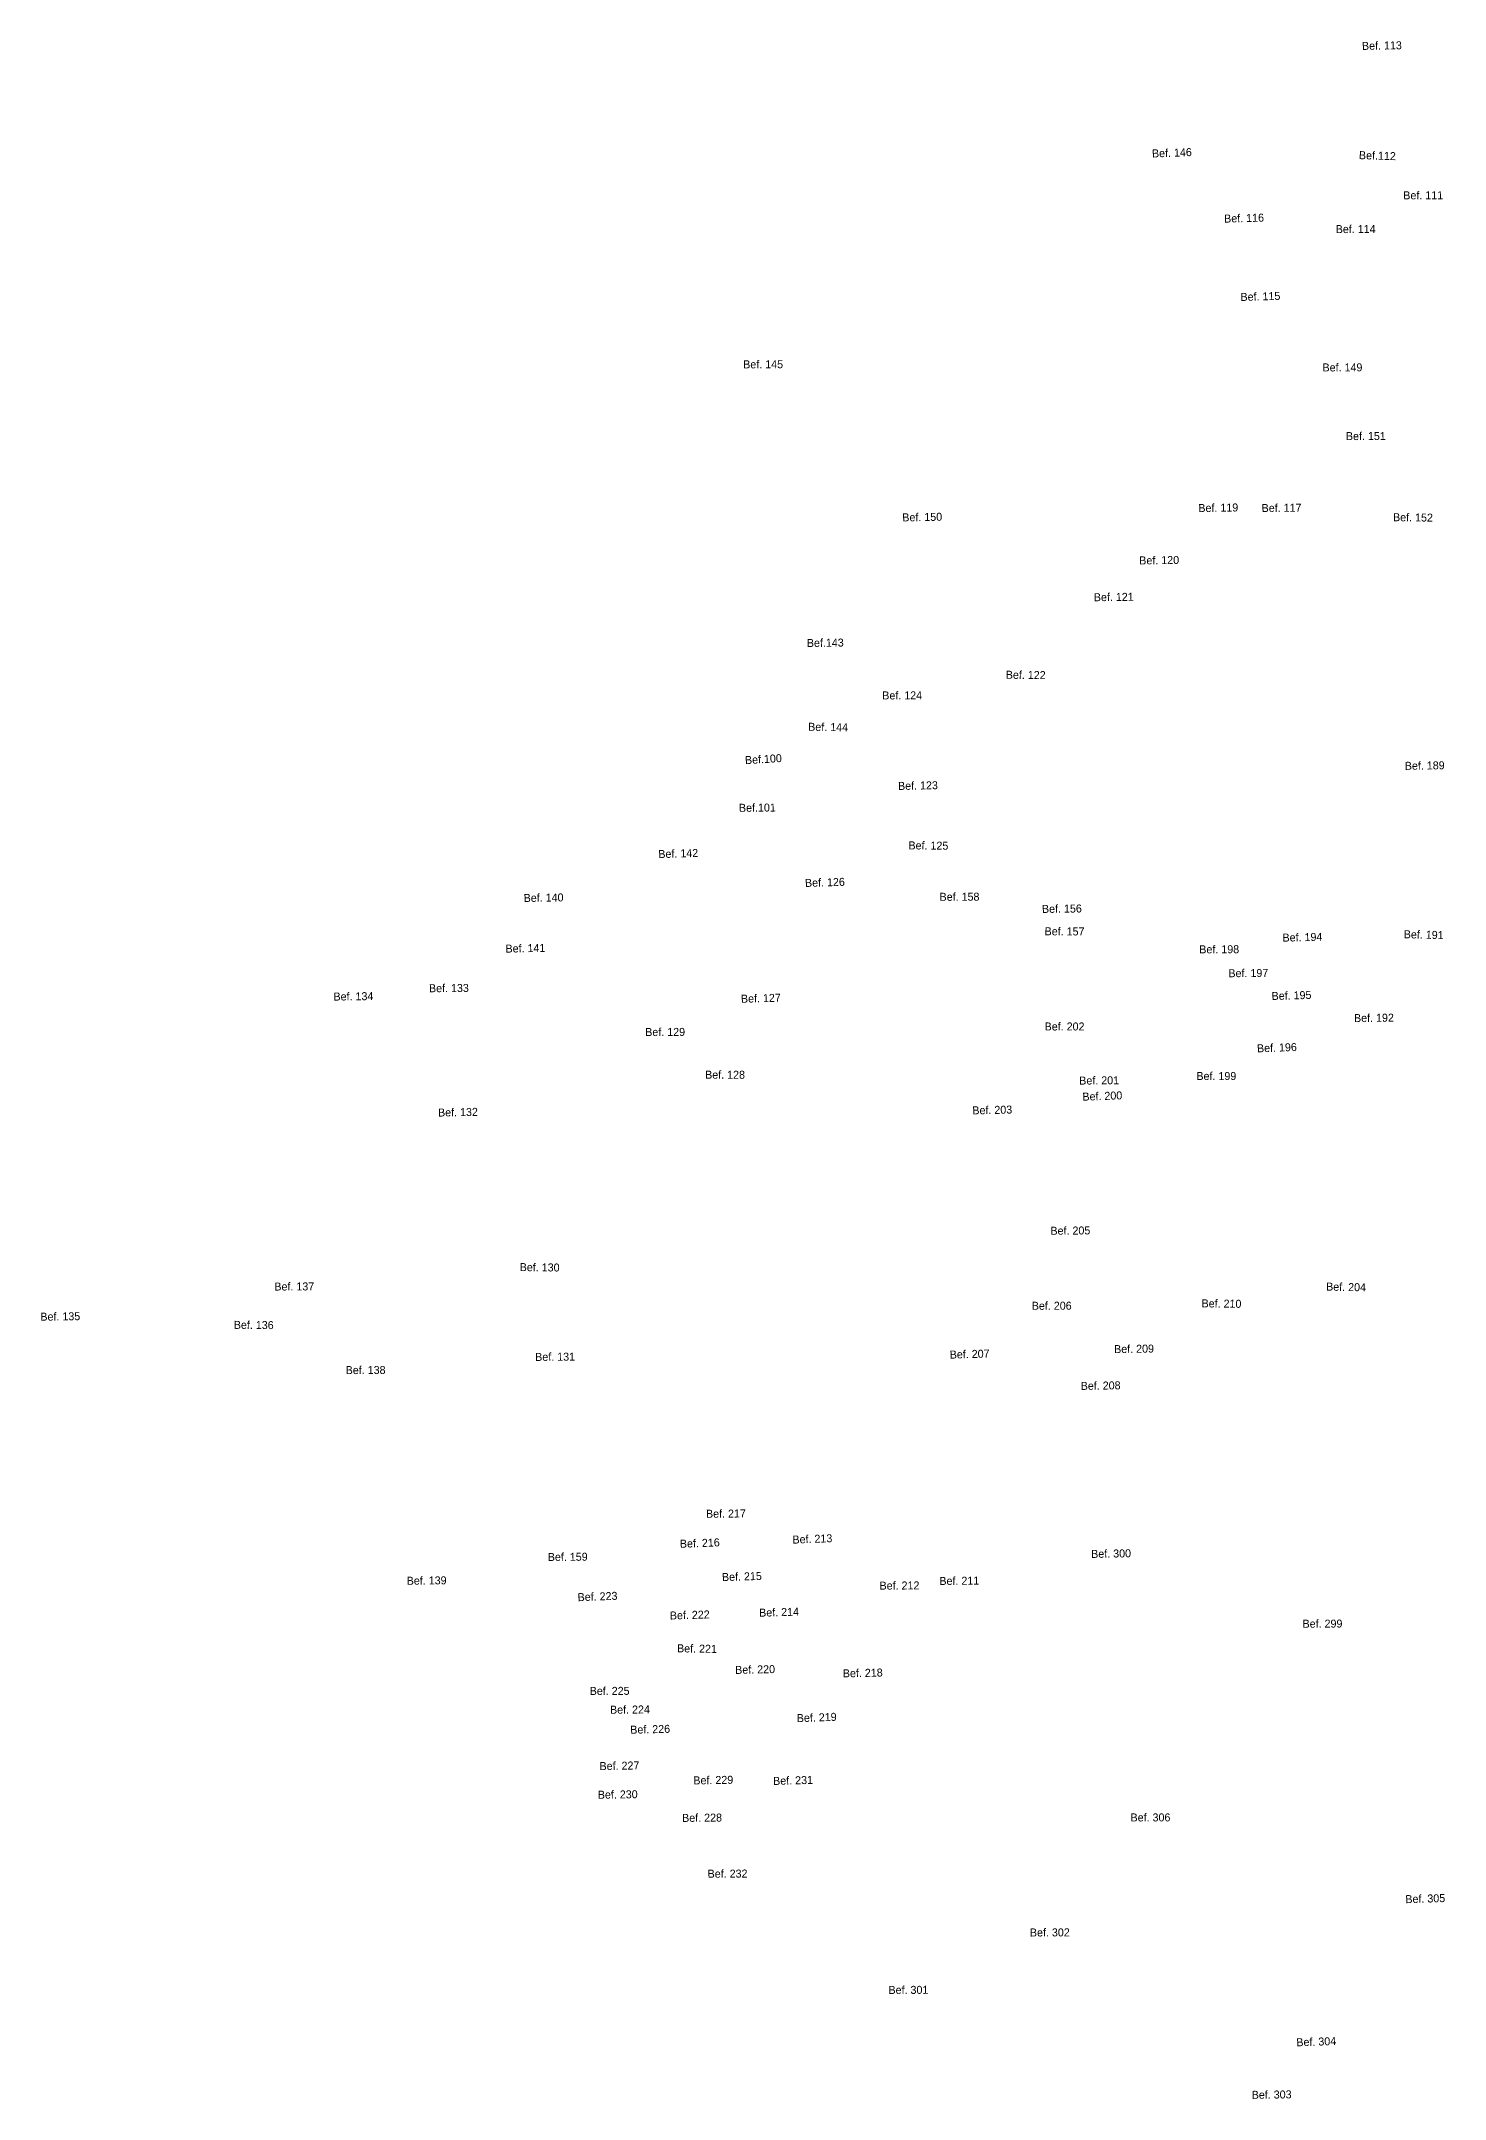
# Model space of a CAD drawing. Header units: metres. Extents: x 4462695 to 4462802, y 5794005 to 5794153.
# Drawn here: x 4462694.8 to 4462729.9, y 5794004.8 to 5794056.2 of the extents above; entities that cross this region are included whole.
import ezdxf

# ---------------------------------------------------------------- set-up
doc = ezdxf.new("R2010")
doc.units = ezdxf.units.M
doc.layers.add('Bef.Nr.', color=7, linetype='Continuous')
doc.layers.add('Befunde Pl.1', color=7, linetype='Continuous')

msp = doc.modelspace()

# ---------------------------------------------------------------- texts
at = {"layer": 'Bef.Nr.'}
for s, rotation, p in [('Bef. 113', 0.9959, (4462727.797, 5794055.975, 54.465)), ('Bef. 146', 2.1397, (4462722.552, 5794053.285, 54.465)), ('Bef.112', 358.2896, (4462727.717, 5794053.246, 54.465)), ('Bef. 111', 0.1903, (4462728.828, 5794052.24, 54.465)), ('Bef. 116', 1.5063, (4462724.354, 5794051.658, 54.465)), ('Bef. 114', 0.1967, (4462727.14, 5794051.396, 54.465)), ('Bef. 115', 1.6213, (4462724.763, 5794049.7, 52.492)), ('Bef. 145', 0.1854, (4462712.336, 5794048.015, 54.465)), ('Bef. 149', 0.188, (4462726.81, 5794047.938, 54.465)), ('Bef. 151', 0.2015, (4462727.394, 5794046.222, 54.465)), ('Bef. 150', 1.0469, (4462716.312, 5794044.189, 54.465)), ('Bef. 119', 0.9875, (4462723.709, 5794044.423, 54.465)), ('Bef. 117', 0.5561, (4462725.289, 5794044.424, 54.465)), ('Bef. 152', 359.3083, (4462728.571, 5794044.196, 54.465)), ('Bef. 120', 0.8778, (4462722.232, 5794043.113, 52.588)), ('Bef. 121', 0.7329, (4462721.098, 5794042.194, 54.465)), ('Bef.143', 0.7987, (4462713.927, 5794041.05, 54.465)), ('Bef. 122', 359.4353, (4462718.896, 5794040.258, 54.465)), ('Bef. 124', 0.1821, (4462715.81, 5794039.74, 54.465)), ('Bef. 144', 359.1148, (4462713.958, 5794038.958, 54.465)), ('Bef.100', 3.447, (4462712.385, 5794038.121, 54.465)), ('Bef. 189', 0.8829, (4462728.867, 5794037.98, 54.465)), ('Bef. 123', 1.1632, (4462716.206, 5794037.477, 54.465)), ('Bef.101', 0.5504, (4462712.23, 5794036.931, 54.465)), ('Bef. 142', 1.7174, (4462710.218, 5794035.774, 54.465)), ('Bef. 125', 359.4911, (4462716.464, 5794035.993, 54.465)), ('Bef. 126', 1.7045, (4462713.882, 5794035.053, 54.465)), ('Bef. 140', 0.9069, (4462706.852, 5794034.677, 52.713)), ('Bef. 158', 0.1932, (4462717.242, 5794034.707, 54.465)), ('Bef. 156', 0.6647, (4462719.801, 5794034.404, 54.465)), ('Bef. 157', 359.696, (4462719.866, 5794033.846, 54.465)), ('Bef. 191', 358.5916, (4462728.838, 5794033.773, 54.465)), ('Bef. 141', 1.235, (4462706.399, 5794033.411, 54.465)), ('Bef. 198', 0.1629, (4462723.731, 5794033.394, 54.465)), ('Bef. 194', 1.2387, (4462725.812, 5794033.686, 54.465)), ('Bef. 197', 0.4343, (4462724.459, 5794032.797, 54.465)), ('Bef. 134', 0.7387, (4462702.1, 5794032.213, 54.465)), ('Bef. 133', 0.4978, (4462704.486, 5794032.421, 54.465)), ('Bef. 195', 1.6991, (4462725.54, 5794032.227, 54.465)), ('Bef. 127', 1.6985, (4462712.282, 5794032.157, 54.465)), ('Bef. 192', 0.6999, (4462727.598, 5794031.675, 54.465)), ('Bef. 129', 0.1876, (4462709.888, 5794031.327, 52.85)), ('Bef. 202', 0.0469, (4462719.867, 5794031.466, 54.465)), ('Bef. 128', 359.8872, (4462711.384, 5794030.261, 54.465)), ('Bef. 199', 359.9169, (4462723.659, 5794030.228, 54.465)), ('Bef. 201', 0.5978, (4462720.732, 5794030.113, 54.465)), ('Bef. 132', 1.0944, (4462704.713, 5794029.314, 54.465)), ('Bef. 203', 1.3608, (4462718.063, 5794029.367, 54.465)), ('Bef. 205', 0.5922, (4462720.013, 5794026.359, 54.465)), ('Bef. 130', 359.3477, (4462706.751, 5794025.452, 54.465)), ('Bef. 137', 0.1973, (4462700.622, 5794024.966, 54.465)), ('Bef. 206', 0.1841, (4462719.546, 5794024.484, 54.465)), ('Bef. 210', 359.3032, (4462723.786, 5794024.546, 54.465)), ('Bef. 204', 358.7678, (4462726.898, 5794024.966, 54.465)), ('Bef. 135', 0.8411, (4462694.777, 5794024.211, 54.465)), ('Bef. 136', 359.5457, (4462699.608, 5794024.009, 54.465)), ('Bef. 131', 0.4987, (4462707.139, 5794023.206, 54.465)), ('Bef. 207', 1.7203, (4462717.498, 5794023.263, 54.465)), ('Bef. 209', 0.8982, (4462721.604, 5794023.401, 54.465)), ('Bef. 138', 0.198, (4462702.404, 5794022.877, 54.465)), ('Bef. 208', 0.9933, (4462720.77, 5794022.481, 54.465)), ('Bef. 217', 0.5271, (4462711.407, 5794019.286, 54.465)), ('Bef. 216', 2.1935, (4462710.757, 5794018.535, 54.465)), ('Bef. 213', 2.1386, (4462713.57, 5794018.639, 54.465)), ('Bef. 159', 0.3941, (4462707.454, 5794018.206, 54.465)), ('Bef. 300', 0.9978, (4462721.031, 5794018.282, 54.465)), ('Bef. 139', 0.7382, (4462703.93, 5794017.611, 54.465)), ('Bef. 215', 1.7539, (4462711.808, 5794017.703, 54.465)), ('Bef. 212', 0.3068, (4462715.743, 5794017.49, 54.465)), ('Bef. 211', 0.5606, (4462717.238, 5794017.606, 54.465)), ('Bef. 223', 2.139, (4462708.202, 5794017.2, 54.465)), ('Bef. 222', 1.7057, (4462710.506, 5794016.742, 54.465)), ('Bef. 214', 1.6967, (4462712.737, 5794016.812, 54.465)), ('Bef. 299', 0.1964, (4462726.311, 5794016.538, 54.465)), ('Bef. 221', 359.1244, (4462710.682, 5794015.924, 54.465)), ('Bef. 220', 1.2349, (4462712.137, 5794015.383, 54.465)), ('Bef. 218', 1.3486, (4462714.827, 5794015.296, 54.465)), ('Bef. 225', 0.1349, (4462708.501, 5794014.858, 54.465)), ('Bef. 224', 0.4634, (4462709.009, 5794014.388, 54.465)), ('Bef. 219', 2.0335, (4462713.678, 5794014.177, 54.465)), ('Bef. 226', 1.4293, (4462709.516, 5794013.887, 54.465)), ('Bef. 227', 1.1479, (4462708.748, 5794012.978, 54.465)), ('Bef. 230', 0.7855, (4462708.704, 5794012.263, 54.465)), ('Bef. 229', 1.0615, (4462711.092, 5794012.62, 54.465)), ('Bef. 231', 1.7042, (4462713.086, 5794012.607, 54.465)), ('Bef. 228', 0.521, (4462710.81, 5794011.684, 54.465)), ('Bef. 306', 0.046, (4462722.013, 5794011.696, 54.465)), ('Bef. 232', 0.1984, (4462711.447, 5794010.29, 54.465)), ('Bef. 305', 1.7342, (4462728.882, 5794009.652, 54.465)), ('Bef. 302', 0.197, (4462719.499, 5794008.82, 54.465)), ('Bef. 301', 0.1973, (4462715.966, 5794007.384, 54.465)), ('Bef. 304', 1.9697, (4462726.159, 5794006.074, 54.465)), ('Bef. 303', 0.7381, (4462725.042, 5794004.762, 54.465))]:
    msp.add_text(s, height=0.2, rotation=rotation, dxfattribs=at).set_placement(p)
at = {"layer": 'Befunde Pl.1'}
for s, rotation, p in [('Bef. 196', 2.1328, (4462725.176, 5794030.918, 54.465)), ('Bef. 200', 2.1046, (4462720.814, 5794029.71, 54.465))]:
    msp.add_text(s, height=0.2, rotation=rotation, dxfattribs=at).set_placement(p)

doc.saveas('drawing.dxf')
